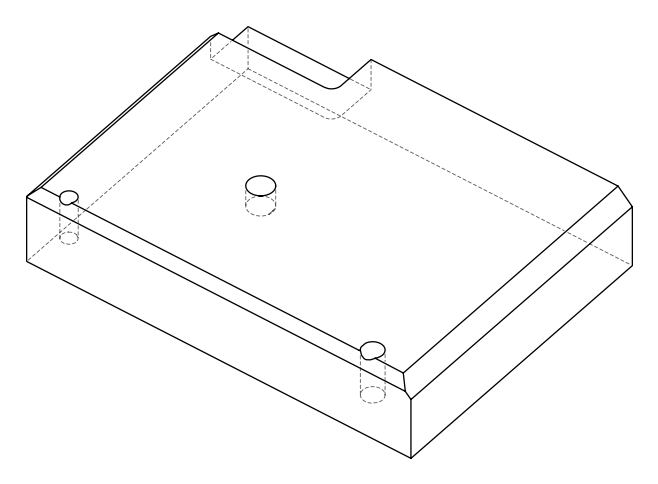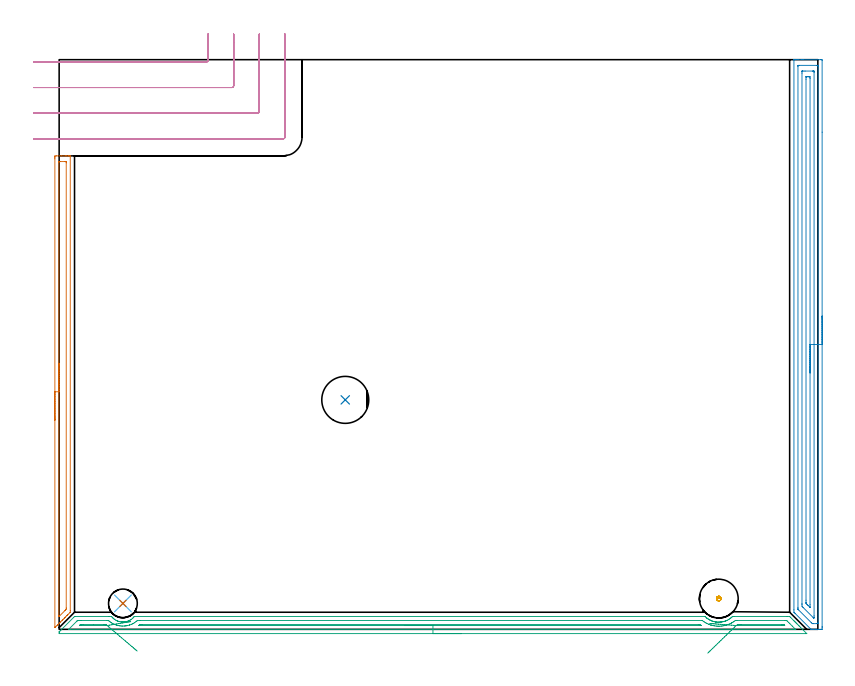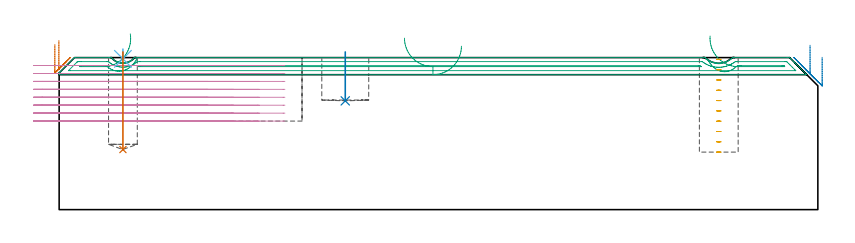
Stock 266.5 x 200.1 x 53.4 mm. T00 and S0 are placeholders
(PLAN: 8 operations, 4 tool changes, 23.4 min)
(1 AREA_MILL | FG_CHAMFER_SURFACE | UGT0205_001 | 2.81 min | 2474 mm3)
(2 AREA_MILL_1 | FG_CHAMFER_SURFACE_1 | UGT0205_001 | 6.56 min | 9805 mm3)
(3 AREA_MILL_2 | FG_CHAMFER_SURFACE_2 | UGT0205_001 | 6.46 min | 4602 mm3)
(4 MILL_CORNER_NOTCH_RECTANGULAR | CORNER_NOTCH_RECTANGULAR | NXT0201_011 | Follow Part, ap 3, ae 75% | 7.03 min | 64047 mm3)
(5 MILL_BLIND_HOLE_FROM_SOLID_MATERIAL | STEP1POCKET | NXT0201_011 | Spiral | 0.31 min | 4814 mm3)
(6 SPOT_DRILL | STEP1POCKET_1 | NXT0321_9005460120000 | 0.03 min | 0 mm3)
(7 DRILL_BLIND_HOLE_INTO_CENTER | STEP1POCKET_1 | NXT0301_072 | 0.14 min | 2473 mm3)
(8 INDEXABLE_INSERT_DRILL_BLIND_HOLE_FROM_SOLID | STEP1POCKET_2 | NXT0302_004 | 0.07 min | 3204 mm3)
(TOOL UGT0205_001 | Chamfer Mill 20 x 3 x 45 deg. | D20 FL50 Z2)
(TOOL NXT0201_011 | ENDMILL 12mm [2P460-1200-NA 1630] | D12 FL38 Z6)
(TOOL NXT0321_9005460120000 | NC Spot Drill, 142deg, 12mm, Carbide, Uncoated | D12 PA142 FL30 Z2)
(TOOL NXT0301_072 | Carbide Drill 10.1mm [860.1-1010-051A1-MM 2214] | D10.1 PA140 FL71 Z2)
(TOOL NXT0302_004 | Index. Insert Drill 16.5mm [880-D1650L20-05] | D16.5 PA176 FL83 Z2)
(OP 1 AREA_MILL)
G17 G21 G94 G90
T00 M6
G54
G17 G0 G90 X-1.5 Y73.45 S1061 M3
G43 Z63.4 H0
Z58.
G94 G1 Y73.488 Z57.128 F250.
Y73.602 Z56.264
Y73.791 Z55.412
Y74.053 Z54.58
Y74.387 Z53.774
Y74.79 Z53.
Y75.258 Z52.264
Y75.79 Z51.572
Y76.379 Z50.929
Y77.022 Z50.34
Y77.714 Z49.808
Y78.45 Z49.34
Y79.224 Z48.937
Y80.03 Z48.603
Y80.862 Z48.341
Y81.713 Z48.152
Y82.578 Z48.038
Y83.45 Z48.
Y165.277
X-1.499 Y165.676 Z48.001
X-1.495 Y166.166 Z48.003
X-1.491 Y166.291 Z48.005
X-1.01 Y166.3 Z48.486
X0.758 Z50.252
X2.176 Z51.672
X2.526 Z52.021
X3.226 Z52.726
X3.513 Z53.012
X3.882 Y166.293 Z53.373
X3.897 Y166.291 Z53.388
X3.9 Y166.123 Z53.4
Y6.58
X3.906 Y6.013 Z53.391
X3.855 Y5.955 Z53.355
X3.057 Y5.157 Z52.556
X2.821 Y4.919 Z52.318
X2.7 Y4.799 Z52.197
X2.191 Y4.291 Z51.691
X1.937 Y4.035 Z51.433
X1.806 Y3.905 Z51.304
X1.326 Y3.426 Z50.826
X1.053 Y3.151 Z50.548
X0.468 Y2.568 Z49.968
X0.168 Y2.266 Z49.664
X-0.421 Y1.679 Z49.079
X-0.716 Y1.382 Z48.779
X-1.251 Y0.848 Z48.248
X-1.323 Y0.777 Z48.176
X-1.453 Y0.653 Z48.046
X-1.495 Y0.617 Z48.004
X-1.499 Y0.753 Z48.001
X-1.5 Y0.777 Z48.
Y83.45
X-0.086 Z49.414
Y164.102
X-0.085 Y164.208 Z49.415
X-0.082 Y164.261 Z49.418
X-0.08 Y164.28 Z49.42
X-0.055 Y164.29 Z49.445
X0.352 Y164.299 Z49.852
X2.12 Z51.62
X2.364 Y164.292 Z51.864
X2.479 Y164.286 Z51.979
X2.485 Y163.93 Z51.985
X2.486 Y163.889 Z51.986
X2.485 Y7.48 Z51.985
X2.479 Y7.059 Z51.979
X2.277 Y6.839 Z51.777
X2.036 Y6.586 Z51.536
X0.16 Y4.71 Z49.66
X0.059 Y4.611 Z49.559
X-0.041 Y4.519 Z49.459
X-0.079 Y4.488 Z49.421
X-0.085 Y4.757 Z49.415
X-0.086 Y4.799 Z49.414
Y83.45
Y84.322 Z49.452
Y85.186 Z49.566
Y86.038 Z49.755
Y86.87 Z50.017
Y87.676 Z50.351
Y88.45 Z50.754
Y89.186 Z51.223
Y89.878 Z51.754
Y90.521 Z52.343
Y91.11 Z52.986
Y91.641 Z53.678
Y92.11 Z54.414
Y92.513 Z55.188
Y92.847 Z55.994
Y93.109 Z56.826
Y93.298 Z57.678
Y93.412 Z58.543
Y93.45 Z59.414
G0 Z63.4
M5
M2
(OP 2 AREA_MILL_1)
G17 G21 G94 G90
T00 M6
G54
G17 G0 G90 X268. Y110.05 S1061 M3
G43 Z63.4 H0
Z53.5
G94 G1 Y110.012 Z52.628 F250.
Y109.898 Z51.763
Y109.709 Z50.912
Y109.447 Z50.08
Y109.113 Z49.274
Y108.71 Z48.5
Y108.242 Z47.764
Y107.71 Z47.072
Y107.121 Z46.429
Y106.478 Z45.84
Y105.786 Z45.308
Y105.05 Z44.84
Y104.276 Z44.437
Y103.47 Z44.103
Y102.638 Z43.841
Y101.786 Z43.652
Y100.922 Z43.538
Y100.05 Z43.5
Y0.968
X267.999 Y0.598 Z43.501
X267.993 Y0.083 Z43.502
X267.99 Y0.008 Z43.505
X267.481 Y0. Z44.013
X266.898 Z44.599
X266.595 Z44.901
X266.011 Z45.485
X265.709 Z45.786
X265.103 Z46.396
X264.542 Z46.957
X264.239 Z47.255
X264.188 Y0.001 Z47.305
X264.099 Y0.01 Z47.394
X263.948 Y0.152 Z47.552
X258.458 Y5.642 Z53.042
X258.152 Y5.95 Z53.347
X258.107 Y5.999 Z53.392
X258.1 Y6.842 Z53.4
Y199.948
X258.103 Y200.091 Z53.388
X258.126 Y200.1 Z53.365
X258.454 Z53.045
X258.899 Z52.6
X259.505 Z51.99
X260.694 Z50.803
X261.278 Z50.216
X267.481 Z44.016
X267.776 Y200.097 Z43.722
X267.992 Y200.09 Z43.505
X267.999 Y199.872 Z43.499
X268. Y174.639 Z43.5
Y100.05
X266.586 Z44.914
Y2.382
X266.582 Y2.162 Z44.918
X266.579 Y2.053 Z44.921
X266.571 Y2.01 Z44.929
X266.468 Y2.007 Z45.032
X266.088 Y2.001 Z45.412
X264.823 Z46.677
X264.696 Y2.004 Z46.804
X264.595 Y2.01 Z46.905
X264.54 Y2.022 Z46.96
X264.499 Y2.06 Z47.001
X264.168 Y2.382 Z47.332
X259.708 Y6.842 Z51.792
X259.61 Y6.942 Z51.89
X259.551 Y7.005 Z51.949
X259.521 Y7.04 Z51.979
X259.52 Y7.064 Z51.98
X259.516 Y7.283 Z51.984
X259.514 Y7.725 Z51.986
Y197.718
X259.518 Y197.938 Z51.982
X259.521 Y198.047 Z51.979
X259.529 Y198.09 Z51.971
X259.632 Y198.093 Z51.868
X260.012 Y198.099 Z51.488
X266.216 Y198.1 Z45.284
X266.453 Y198.097 Z45.047
X266.545 Y198.093 Z44.955
X266.579 Y198.089 Z44.921
X266.581 Y198.045 Z44.919
X266.584 Y197.939 Z44.916
X266.586 Y197.727 Z44.914
Y100.05
X265.172 Z46.328
X265.171 Y4.707 Z46.329
X265.169 Y4.166 Z46.331
X265.167 Y4.06 Z46.333
X265.165 Y4.015 Z46.335
X265.133 Y4.009 Z46.367
X265.1 Y4.007 Z46.4
X265.034 Y4.01 Z46.466
X264.992 Y4.019 Z46.508
X264.823 Y4.177 Z46.677
X261.266 Y7.734 Z50.234
X260.936 Y8.078 Z50.565
X260.931 Y8.626 Z50.569
X260.929 Y8.976 Z50.571
X260.928 Y195.393 Z50.572
X260.929 Y195.934 Z50.571
X260.93 Y196.022 Z50.57
X260.933 Y196.065 Z50.567
X260.935 Y196.081 Z50.565
X260.949 Y196.09 Z50.551
X261.115 Y196.098 Z50.385
X261.278 Y196.099 Z50.222
X261.999 Y196.1 Z49.501
X264.658 Z46.842
X264.823 Y196.099 Z46.677
X264.988 Y196.096 Z46.512
X265.097 Y196.09 Z46.403
X265.165 Y196.084 Z46.335
X265.167 Y196.05 Z46.333
X265.169 Y195.934 Z46.331
X265.171 Y195.583 Z46.329
X265.172 Y100.05 Z46.328
X263.757 Z47.743
Y8.626
X263.754 Y7.917 Z47.746
X263.75 Y7.734 Z47.75
X263.748 Y7.709 Z47.752
X263.744 Y7.712 Z47.756
X263.717 Y7.734 Z47.783
X263.05 Y8.399 Z48.45
X262.823 Y8.626 Z48.677
X262.595 Y8.86 Z48.905
X262.442 Y9.019 Z49.058
X262.349 Y9.12 Z49.151
X262.348 Y9.16 Z49.152
X262.344 Y9.336 Z49.156
X262.343 Y9.518 Z49.157
Y10.23
Y193.258
X262.346 Y193.967 Z49.154
X262.349 Y194.07 Z49.151
X262.351 Y194.09 Z49.149
X262.371 Y194.093 Z49.129
X262.423 Y194.096 Z49.077
X262.632 Y194.099 Z48.868
X263.05 Y194.1 Z48.45
X263.1 Z48.4
X263.485 Y194.094 Z48.015
X263.677 Y194.09 Z47.823
X263.751 Y194.076 Z47.749
X263.752 Y194.015 Z47.748
X263.757 Y193.439 Z47.743
Y100.05
Y99.178 Z47.781
Y98.314 Z47.895
Y97.462 Z48.083
Y96.63 Z48.346
Y95.824 Z48.68
Y95.05 Z49.082
Y94.314 Z49.551
Y93.622 Z50.082
Y92.979 Z50.672
Y92.39 Z51.315
Y91.858 Z52.007
Y91.39 Z52.743
Y90.987 Z53.516
Y90.653 Z54.322
Y90.391 Z55.154
Y90.202 Z56.006
Y90.088 Z56.871
Y90.05 Z57.743
G0 Z63.4
M5
M2
(OP 3 AREA_MILL_2)
G17 G21 G94 G90
T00 M6
G54
G17 G0 G90 X141.3 Y-1.5 S1061 M3
G43 Z63.4 H0
Z57.4
G94 G1 X141.262 Z56.528 F250.
X141.148 Z55.664
X140.959 Z54.812
X140.697 Z53.98
X140.363 Z53.174
X139.96 Z52.4
X139.491 Z51.664
X138.96 Z50.972
X138.371 Z50.329
X137.728 Z49.74
X137.036 Z49.209
X136.3 Z48.74
X135.526 Z48.337
X134.72 Z48.003
X133.888 Z47.741
X133.036 Z47.552
X132.172 Z47.438
X131.3 Z47.4
X0.155
X0.069 Y-1.496 Z47.404
X0. Y-1.493 Z47.407
X0.001 Y-0.908 Z47.991
X0.002 Y-0.902 Z47.997
X0.006 Y-0.893 Z48.006
X0.209 Y-0.689 Z48.207
X0.601 Y-0.299 Z48.601
X5.062 Y4.163 Z53.061
X5.338 Y4.436 Z53.333
X5.405 Y4.496 Z53.389
X5.508 Y4.5 Z53.4
X17.552
X18.413 Y4.493 Z53.393
X18.444 Y4.461 Z53.361
X18.618 Y4.261 Z53.158
X18.751 Y4.127 Z53.022
X18.89 Y3.987 Z52.885
X19.006 Y3.871 Z52.769
X19.252 Y3.662 Z52.559
X19.512 Y3.466 Z52.364
X19.91 Y3.22 Z52.118
X20.322 Y3.001 Z51.899
X20.406 Y2.965 Z51.864
X20.491 Y2.934 Z51.833
X20.674 Y2.87 Z51.764
X20.849 Y2.805 Z51.702
X21.3 Y2.682 Z51.582
X21.746 Y2.603 Z51.5
X21.808 Y2.599 Z51.493
X22.013 Y2.583 Z51.474
X22.092 Y2.575 Z51.468
X22.195 Y2.568 Z51.458
X22.355 Y2.569 Z51.453
X22.548 Y2.566 Z51.463
X22.642
X22.905 Y2.592 Z51.487
X22.94 Y2.594 Z51.491
X23.042 Y2.603 Z51.502
X23.089 Y2.608 Z51.506
X23.199 Y2.63 Z51.525
X23.351 Y2.66 Z51.551
X23.538 Y2.694 Z51.588
X23.568 Y2.701 Z51.596
X23.797 Y2.764 Z51.657
X23.983 Y2.813 Z51.709
X24.058 Y2.839 Z51.736
X24.233 Y2.901 Z51.797
X24.476 Y3.001 Z51.899
X24.878 Y3.21 Z52.109
X25.135 Y3.375 Z52.274
X25.337 Y3.505 Z52.404
X25.772 Y3.844 Z52.744
X25.801 Y3.87 Z52.77
X25.994 Y4.06 Z52.959
X26.169 Y4.246 Z53.146
X26.181 Y4.258 Z53.158
X26.351 Y4.455 Z53.351
X26.393 Y4.496 Z53.39
X26.473 Y4.5 Z53.4
X226.759
X226.878 Y4.496 Z53.389
X226.966 Y4.422 Z53.319
X227.295 Y4.13 Z53.026
X227.433 Y4.016 Z52.916
X227.503 Y3.959 Z52.859
X227.612 Y3.871 Z52.769
X227.885 Y3.677 Z52.574
X228.088 Y3.553 Z52.452
X228.097 Y3.547 Z52.447
X228.328 Y3.408 Z52.307
X228.543 Y3.294 Z52.19
X228.622 Y3.252 Z52.149
X228.744 Y3.186 Z52.085
X228.779 Y3.167 Z52.066
X229.157 Y2.996 Z51.896
X229.257 Y2.96 Z51.858
X229.408 Y2.905 Z51.801
X229.674 Y2.818 Z51.713
X229.882 Y2.763 Z51.656
X230.119 Y2.698 Z51.593
X230.328 Y2.657 Z51.548
X230.504 Y2.618 Z51.515
X230.568 Y2.604 Z51.502
X230.635 Y2.595 Z51.493
X230.672 Y2.59 Z51.488
X230.774 Y2.578 Z51.472
X231.014 Y2.544 Z51.441
X231.135 Y2.536 Z51.433
X231.443 Y2.518 Z51.407
X231.462 Y2.517 Z51.406
X231.682 Y2.515 Z51.405
X231.742 Y2.517 Z51.404
X231.91 Y2.516 Z51.406
X231.961 Y2.518 Z51.411
X232.03 Y2.522 Z51.416
X232.275 Y2.538 Z51.43
X232.347 Y2.541 Z51.438
X232.357 Y2.542
X232.558 Y2.57 Z51.462
X232.795 Y2.599 Z51.495
X232.805 Y2.601 Z51.496
X233.251 Y2.688 Z51.587
X233.7 Y2.813 Z51.709
X233.896 Y2.879 Z51.772
X234.089 Y2.94 Z51.839
X234.145 Y2.958 Z51.858
X234.255 Y3.001 Z51.899
X234.342 Y3.042 Z51.938
X234.651 Y3.184 Z52.082
X235.039 Y3.385 Z52.284
X235.42 Y3.618 Z52.518
X235.789 Y3.871 Z52.769
X235.829 Y3.902 Z52.801
X235.934 Y3.984 Z52.883
X236.331 Y4.326 Z53.226
X236.502 Y4.486 Z53.386
X236.52 Y4.493 Z53.393
X237.019 Y4.5 Z53.4
X255.754
X256.601 Y4.493 Z53.393
X256.646 Y4.451 Z53.351
X256.974 Y4.127 Z53.024
X258.15 Y2.952 Z51.849
X258.288 Y2.814 Z51.709
X258.43 Y2.671 Z51.569
X258.58 Y2.521 Z51.419
X258.726 Y2.376 Z51.271
X258.876 Y2.225 Z51.123
X259.01 Y2.091 Z50.989
X259.164 Y1.938 Z50.833
X259.662 Y1.438 Z50.338
X259.917 Y1.184 Z50.082
X260.04 Y1.062 Z49.958
X260.375 Y0.725 Z49.625
X262.568 Y-1.467 Z47.431
X262.594 Y-1.494 Z47.404
Y-1.497 Z47.401
Y-1.499 Z47.399
X262.252 Y-1.5 Z47.4
X131.3
Y-0.086 Z48.814
X4. Y-0.085 Z48.815
X3.314 Y-0.08 Z48.82
X3.278 Y-0.079 Z48.821
X3.277 Y-0.076 Z48.824
X3.278 Y-0.073 Z48.827
X6.281 Y2.93 Z51.83
X6.364 Y3.01 Z51.91
X6.417 Y3.057 Z51.957
X6.444 Y3.079 Z51.979
X6.485 Y3.08 Z51.98
X6.846 Y3.084 Z51.984
X7.015 Y3.085 Z51.985
X7.738 Y3.086 Z51.986
X16.829 Y3.085 Z51.985
X17.19 Y3.083 Z51.983
X17.28 Y3.081 Z51.981
X17.321 Y3.079 Z51.979
X17.374 Y3.04 Z51.94
X17.552 Y2.898 Z51.798
X17.846 Y2.663 Z51.563
X18.249 Y2.376 Z51.276
X18.444 Y2.253 Z51.153
X18.764 Y2.062 Z50.962
X19.163 Y1.856 Z50.756
X19.336 Y1.777 Z50.677
X19.453 Y1.729 Z50.629
X20.086 Y1.5 Z50.4
X20.228 Y1.459 Z50.359
X20.286 Y1.443 Z50.343
X20.769 Y1.326 Z50.226
X21.12 Y1.262 Z50.162
X21.412 Y1.214 Z50.114
X22.013 Y1.161 Z50.061
X22.366 Y1.153 Z50.053
X22.905 Y1.17 Z50.07
X23.212 Y1.199 Z50.099
X23.491 Y1.229 Z50.129
X23.797 Y1.283 Z50.183
X23.982 Y1.318 Z50.218
X24.689 Y1.488 Z50.388
X24.699 Y1.49 Z50.39
X24.731 Y1.5 Z50.4
X25.347 Y1.73 Z50.63
X25.581 Y1.83 Z50.73
X25.946 Y2.018 Z50.918
X26.15 Y2.128 Z51.028
X26.473 Y2.325 Z51.225
X26.505 Y2.345 Z51.245
X26.549 Y2.376 Z51.276
X27.016 Y2.719 Z51.619
X27.365 Y2.992 Z51.892
X27.461 Y3.068 Z51.968
X27.541 Y3.079 Z51.979
X28.258 Y3.085 Z51.985
X28.427
X225.59 Y3.086 Z51.986
X225.771 Y3.085 Z51.985
X225.861 Y3.083 Z51.983
X225.904 Y3.079 Z51.979
X225.926 Y3.075 Z51.975
X225.966 Y3.047 Z51.947
X226.313 Y2.798 Z51.698
X226.566 Y2.622 Z51.522
X226.969 Y2.376 Z51.276
X227.205 Y2.241 Z51.141
X227.512 Y2.075 Z50.975
X228.097 Y1.804 Z50.704
X228.226 Y1.752 Z50.652
X228.943 Y1.5 Z50.4
X228.99 Y1.487 Z50.387
X229.008 Y1.482 Z50.382
X229.516 Y1.355 Z50.255
X229.882 Y1.279 Z50.179
X230.161 Y1.225 Z50.125
X230.774 Y1.146 Z50.046
X231.163 Y1.118 Z50.018
X231.666 Y1.103 Z50.003
X232.065 Y1.108 Z50.008
X232.558 Y1.14 Z50.04
X232.886 Y1.178 Z50.078
X233.45 Y1.265 Z50.165
X233.649 Y1.305 Z50.205
X233.961 Y1.373 Z50.273
X234.342 Y1.471 Z50.371
X234.366 Y1.477 Z50.377
X234.445 Y1.5 Z50.4
X235.117 Y1.73 Z50.63
X235.235 Y1.775 Z50.675
X235.653 Y1.965 Z50.865
X236.127 Y2.2 Z51.1
X236.242 Y2.263 Z51.163
X236.438 Y2.376 Z51.276
X236.792 Y2.599 Z51.499
X237.019 Y2.751 Z51.651
X237.471 Y3.068 Z51.968
X237.55 Y3.079 Z51.979
X237.911 Y3.083 Z51.983
X238.081 Y3.085 Z51.985
X254.862
X255.033 Y3.084 Z51.984
X255.392 Y3.079 Z51.979
X255.571 Y3.068 Z51.968
X255.754 Y2.892 Z51.792
X256.274 Y2.376 Z51.276
X256.646 Y2.004 Z50.904
X257.538 Y1.112 Z50.012
X258.43 Y0.22 Z49.12
X258.667 Y-0.019 Z48.881
X258.718 Y-0.074 Z48.826
X258.723 Y-0.082 Z48.818
Y-0.083 Z48.817
X258.698 Y-0.084 Z48.816
X258.644 Y-0.085 Z48.815
X131.3 Y-0.086 Z48.814
Y1.328 Z50.228
X28.083 Y1.329 Z50.229
X27.966 Y1.33 Z50.23
X27.925 Y1.332 Z50.232
X27.92 Y1.333 Z50.233
X27.953 Y1.36 Z50.26
X28.044 Y1.43 Z50.33
X28.258 Y1.583 Z50.483
X28.356 Y1.645 Z50.545
X28.395 Y1.665 Z50.565
X28.437 Y1.667 Z50.567
X28.616 Y1.67 Z50.57
X28.975 Y1.671 Z50.571
X29.15 Y1.672 Z50.572
X224.529 Y1.671 Z50.571
X224.703 Y1.669 Z50.569
X225.049 Y1.664 Z50.564
X225.328 Y1.5 Z50.4
X225.421 Y1.444 Z50.344
X225.571 Y1.353 Z50.253
X225.587 Y1.341 Z50.241
X225.593 Y1.333 Z50.233
X225.592 Y1.332 Z50.232
X225.489 Y1.33 Z50.23
X225.421 Y1.329 Z50.229
X131.3 Y1.328 Z50.228
X130.428 Z50.267
X129.563 Z50.38
X128.712 Z50.569
X127.88 Z50.832
X127.074 Z51.165
X126.3 Z51.568
X125.564 Z52.037
X124.872 Z52.568
X124.229 Z53.157
X123.64 Z53.801
X123.108 Z54.493
X122.64 Z55.228
X122.237 Z56.002
X121.903 Z56.808
X121.641 Z57.64
X121.452 Z58.492
X121.338 Z59.357
X121.3 Z60.228
G0 Z63.4
X227.833 Y-8.358
Z52.728
G1 X228.213 Y-7.989 Z52.034
X228.635 Y-7.58 Z51.389
X229.095 Y-7.133 Z50.798
X229.591 Y-6.652 Z50.265
X230.118 Y-6.141 Z49.795
X230.673 Y-5.603 Z49.39
X231.251 Y-5.042 Z49.054
X231.848 Y-4.463 Z48.789
X232.459 Y-3.871 Z48.598
X233.079 Y-3.269 Z48.482
X233.705 Y-2.662 Z48.442
X234.33 Y-2.055 Z48.477
X234.951 Y-1.453 Z48.589
X235.563 Y-0.859 Z48.776
X236.161 Y-0.279 Z49.036
X236.74 Y0.282 Z49.367
X237.296 Y0.822 Z49.768
X237.825 Y1.335 Z50.235
X237.843 Y1.352 Z50.252
X237.866 Y1.371 Z50.271
X237.911 Y1.402 Z50.302
X238.316 Y1.654 Z50.554
X238.629 Y1.664 Z50.564
X238.803 Y1.667 Z50.567
X239.521 Y1.671 Z50.571
X239.695
X253.97
X254.144 Y1.67 Z50.57
X254.493 Y1.664 Z50.564
X254.527 Y1.662 Z50.562
X254.539 Y1.655 Z50.555
X254.564 Y1.634 Z50.534
X254.61 Y1.59 Z50.49
X254.7 Y1.5 Z50.4
X254.862 Y1.336 Z50.236
Y1.331 Z50.231
X254.144 Y1.329 Z50.229
X253.97
X237.955
X237.911 Y1.33 Z50.23
X237.857 Y1.333 Z50.233
X237.825 Y1.335 Z50.235
X236.962 Y1.402 Z50.34
X236.11 Y1.467 Z50.52
X235.278 Y1.532 Z50.773
X234.471 Y1.594 Z51.099
X233.696 Y1.654 Z51.494
X232.957 Y1.711 Z51.955
X232.262 Y1.765 Z52.478
X231.614 Y1.815 Z53.061
X231.02 Y1.86 Z53.698
X230.483 Y1.902 Z54.385
X230.008 Y1.939 Z55.115
X229.599 Y1.97 Z55.885
X229.257 Y1.997 Z56.687
X228.987 Y2.017 Z57.517
X228.79 Y2.033 Z58.366
X228.668 Y2.042 Z59.23
X228.621 Y2.046 Z60.101
X228.649 Y2.044 Z60.973
G0 Z63.4
X24.986 Y2.695
Z61.731
G1 X25.089 Y2.713 Z60.865
X25.117 Y2.717 Z59.993
X25.071 Y2.71 Z59.122
X24.95 Y2.689 Z58.259
X24.755 Y2.656 Z57.409
X24.487 Y2.612 Z56.58
X24.15 Y2.555 Z55.777
X23.744 Y2.487 Z55.008
X23.274 Y2.408 Z54.277
X22.744 Y2.319 Z53.59
X22.156 Y2.22 Z52.953
X21.515 Y2.113 Z52.371
X20.827 Y1.997 Z51.847
X20.097 Y1.875 Z51.386
X19.33 Y1.746 Z50.991
X18.531 Y1.612 Z50.666
X17.708 Y1.474 Z50.412
X16.866 Y1.333 Z50.233
X16.86 Y1.332 Z50.232
X16.833 Y1.33 Z50.23
X16.752 Y1.329 Z50.229
X16.66
X7.738
X7.564 Y1.331 Z50.231
X7.215 Y1.336 Z50.236
X7.149 Y1.34 Z50.24
X7.175 Y1.369 Z50.269
X7.23 Y1.427 Z50.327
X7.301 Y1.5 Z50.4
X7.45 Y1.641 Z50.541
X7.472 Y1.661 Z50.561
X7.507 Y1.665 Z50.565
X7.566 Y1.669 Z50.569
X7.738 Y1.67 Z50.57
X8.456 Y1.671 Z50.571
X12.024
X15.593
X15.768
X15.942 Y1.67 Z50.57
X16.291 Y1.666 Z50.566
X16.388 Y1.665 Z50.565
X16.428 Y1.645 Z50.545
X16.498 Y1.6 Z50.5
X16.646 Y1.5 Z50.4
X16.785 Y1.399 Z50.299
X16.826 Y1.367 Z50.267
X16.866 Y1.333 Z50.233
X17.439 Y0.845 Z49.791
X18.04 Y0.335 Z49.416
X18.663 Y-0.194 Z49.112
X19.304 Y-0.739 Z48.88
X19.957 Y-1.294 Z48.722
X20.619 Y-1.857 Z48.639
X21.284 Y-2.422 Z48.633
X21.947 Y-2.985 Z48.703
X22.602 Y-3.542 Z48.848
X23.245 Y-4.089 Z49.067
X23.872 Y-4.621 Z49.359
X24.476 Y-5.135 Z49.722
X25.055 Y-5.626 Z50.153
X25.602 Y-6.091 Z50.648
X26.114 Y-6.527 Z51.204
X26.588 Y-6.929 Z51.816
X27.019 Y-7.295 Z52.48
X27.404 Y-7.623 Z53.191
G0 Z63.4
M5
M2
(OP 4 MILL_CORNER_NOTCH_RECTANGULAR)
G17 G21 G94 G90
T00 M6
G54
G17 G0 G90 X-9. Y199.3 S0 M3
G43 Z63.4 H1
Z50.612
G94 G1 X-6. F250.
X51.703 F500.
G3 X52.3 Y199.897 R0.6
G1 Y206.1
Y209.1 F250.
G0 Z63.4
X-9. Y190.3
Z50.612
G1 X-6.
X60.703 F500.
G3 X61.3 Y190.897 R0.6
G1 Y206.1
Y209.1 F250.
G0 Z63.4
X-9. Y181.3
Z50.612
G1 X-6.
X69.703 F500.
G3 X70.3 Y181.897 R0.6
G1 Y206.1
Y209.1 F250.
G0 Z63.4
X-9. Y172.3
Z50.612
G1 X-6.
X78.7 F500.
G3 X79.3 Y172.9 R0.6
G1 Y206.1
Y209.1 F250.
G0 Z63.4
X-9. Y199.3
Z47.825
G1 X-6.
X51.703 F500.
G3 X52.3 Y199.897 R0.6
G1 Y206.1
Y209.1 F250.
G0 Z63.4
X-9. Y190.3
Z47.825
G1 X-6.
X60.703 F500.
G3 X61.3 Y190.897 R0.6
G1 Y206.1
Y209.1 F250.
G0 Z63.4
X-9. Y181.3
Z47.825
G1 X-6.
X69.703 F500.
G3 X70.3 Y181.897 R0.6
G1 Y206.1
Y209.1 F250.
G0 Z63.4
X-9. Y172.3
Z47.825
G1 X-6.
X78.7 F500.
G3 X79.3 Y172.9 R0.6
G1 Y206.1
Y209.1 F250.
G0 Z63.4
X-9. Y199.3
Z45.037
G1 X-6.
X51.703 F500.
G3 X52.3 Y199.897 R0.6
G1 Y206.1
Y209.1 F250.
G0 Z63.4
X-9. Y190.3
Z45.037
G1 X-6.
X60.703 F500.
G3 X61.3 Y190.897 R0.6
G1 Y206.1
Y209.1 F250.
G0 Z63.4
X-9. Y181.3
Z45.037
G1 X-6.
X69.703 F500.
G3 X70.3 Y181.897 R0.6
G1 Y206.1
Y209.1 F250.
G0 Z63.4
X-9. Y172.3
Z45.037
G1 X-6.
X78.7 F500.
G3 X79.3 Y172.9 R0.6
G1 Y206.1
Y209.1 F250.
G0 Z63.4
X-9. Y199.3
Z42.25
G1 X-6.
X51.703 F500.
G3 X52.3 Y199.897 R0.6
G1 Y206.1
Y209.1 F250.
G0 Z63.4
X-9. Y190.3
Z42.25
G1 X-6.
X60.703 F500.
G3 X61.3 Y190.897 R0.6
G1 Y206.1
Y209.1 F250.
G0 Z63.4
X-9. Y181.3
Z42.25
G1 X-6.
X69.703 F500.
G3 X70.3 Y181.897 R0.6
G1 Y206.1
Y209.1 F250.
G0 Z63.4
X-9. Y172.3
Z42.25
G1 X-6.
X78.7 F500.
G3 X79.3 Y172.9 R0.6
G1 Y206.1
Y209.1 F250.
G0 Z63.4
X-9. Y199.3
Z39.462
G1 X-6.
X51.703 F500.
G3 X52.3 Y199.897 R0.6
G1 Y206.1
Y209.1 F250.
G0 Z63.4
X-9. Y190.3
Z39.462
G1 X-6.
X60.703 F500.
G3 X61.3 Y190.897 R0.6
G1 Y206.1
Y209.1 F250.
G0 Z63.4
X-9. Y181.3
Z39.462
G1 X-6.
X69.703 F500.
G3 X70.3 Y181.897 R0.6
G1 Y206.1
Y209.1 F250.
G0 Z63.4
X-9. Y172.3
Z39.462
G1 X-6.
X78.7 F500.
G3 X79.3 Y172.9 R0.6
G1 Y206.1
Y209.1 F250.
G0 Z63.4
X-9. Y199.3
Z36.675
G1 X-6.
X51.703 F500.
G3 X52.3 Y199.897 R0.6
G1 Y206.1
Y209.1 F250.
G0 Z63.4
X-9. Y190.3
Z36.675
G1 X-6.
X60.703 F500.
G3 X61.3 Y190.897 R0.6
G1 Y206.1
Y209.1 F250.
G0 Z63.4
X-9. Y181.3
Z36.675
G1 X-6.
X69.703 F500.
G3 X70.3 Y181.897 R0.6
G1 Y206.1
Y209.1 F250.
G0 Z63.4
X-9. Y172.3
Z36.675
G1 X-6.
X78.7 F500.
G3 X79.3 Y172.9 R0.6
G1 Y206.1
Y209.1 F250.
G0 Z63.4
X-9. Y199.3
Z33.887
G1 X-6.
X51.703 F500.
G3 X52.3 Y199.897 R0.6
G1 Y206.1
Y209.1 F250.
G0 Z63.4
X-9. Y190.3
Z33.887
G1 X-6.
X60.703 F500.
G3 X61.3 Y190.897 R0.6
G1 Y206.1
Y209.1 F250.
G0 Z63.4
X-9. Y181.3
Z33.887
G1 X-6.
X69.703 F500.
G3 X70.3 Y181.897 R0.6
G1 Y206.1
Y209.1 F250.
G0 Z63.4
X-9. Y172.3
Z33.887
G1 X-6.
X78.7 F500.
G3 X79.3 Y172.9 R0.6
G1 Y206.1
Y209.1 F250.
G0 Z63.4
X-9. Y199.3
Z31.1
G1 X-6.
X51.703 F500.
G3 X52.3 Y199.897 R0.6
G1 Y206.1
Y209.1 F250.
G0 Z63.4
X-9. Y190.3
Z31.1
G1 X-6.
X60.703 F500.
G3 X61.3 Y190.897 R0.6
G1 Y206.1
Y209.1 F250.
G0 Z63.4
X-9. Y181.3
Z31.1
G1 X-6.
X69.703 F500.
G3 X70.3 Y181.897 R0.6
G1 Y206.1
Y209.1 F250.
G0 Z63.4
X-9. Y172.3
Z31.1
G1 X-6.
X78.7 F500.
G3 X79.3 Y172.9 R0.6
G1 Y206.1
Y209.1 F250.
G0 Z63.4
M5
M2
(OP 5 MILL_BLIND_HOLE_FROM_SOLID_MATERIAL)
G17 G21 G94 G90
T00 M6
G54
G17 G0 G90 X231.7 Y10.8 S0 M3
G43 Z63.4 H1
Z52.78
G94 G3 X232.1 Y11.2 R0.4 F250.
X231.7 Y11.6 R0.4
X230.9 Y10.8 R0.8
X231.7 Y11.6 R-0.8
X231.3 Y11.2 R0.4
X231.7 Y10.8 R0.4
G0 Z49.16
G3 X232.1 Y11.2 R0.4
X231.7 Y11.6 R0.4
X230.9 Y10.8 R0.8
X231.7 Y11.6 R-0.8
X231.3 Y11.2 R0.4
X231.7 Y10.8 R0.4
G0 Z45.54
G3 X232.1 Y11.2 R0.4
X231.7 Y11.6 R0.4
X230.9 Y10.8 R0.8
X231.7 Y11.6 R-0.8
X231.3 Y11.2 R0.4
X231.7 Y10.8 R0.4
G0 Z41.92
G3 X232.1 Y11.2 R0.4
X231.7 Y11.6 R0.4
X230.9 Y10.8 R0.8
X231.7 Y11.6 R-0.8
X231.3 Y11.2 R0.4
X231.7 Y10.8 R0.4
G0 Z38.3
G3 X232.1 Y11.2 R0.4
X231.7 Y11.6 R0.4
X230.9 Y10.8 R0.8
X231.7 Y11.6 R-0.8
X231.3 Y11.2 R0.4
X231.7 Y10.8 R0.4
G0 Z34.68
G3 X232.1 Y11.2 R0.4
X231.7 Y11.6 R0.4
X230.9 Y10.8 R0.8
X231.7 Y11.6 R-0.8
X231.3 Y11.2 R0.4
X231.7 Y10.8 R0.4
G0 Z31.06
G3 X232.1 Y11.2 R0.4
X231.7 Y11.6 R0.4
X230.9 Y10.8 R0.8
X231.7 Y11.6 R-0.8
X231.3 Y11.2 R0.4
X231.7 Y10.8 R0.4
G0 Z27.44
G3 X232.1 Y11.2 R0.4
X231.7 Y11.6 R0.4
X230.9 Y10.8 R0.8
X231.7 Y11.6 R-0.8
X231.3 Y11.2 R0.4
X231.7 Y10.8 R0.4
G0 Z23.82
G3 X232.1 Y11.2 R0.4
X231.7 Y11.6 R0.4
X230.9 Y10.8 R0.8
X231.7 Y11.6 R-0.8
X231.3 Y11.2 R0.4
X231.7 Y10.8 R0.4
G0 Z20.2
G3 X232.1 Y11.2 R0.4
X231.7 Y11.6 R0.4
X230.9 Y10.8 R0.8
X231.7 Y11.6 R-0.8
X231.3 Y11.2 R0.4
X231.7 Y10.8 R0.4
G0 Z63.4
M5
M2
(OP 6 SPOT_DRILL)
G17 G21 G94 G90
T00 M6
G54
G17 G0 G90 X22.4 Y9.1 S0 M3
G43 Z63.4 H0
G94 G81 G98 Z52.965 F250. R56.4
G80
M5
M2
(OP 7 DRILL_BLIND_HOLE_INTO_CENTER)
G17 G21 G94 G90
T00 M6
G54
G17 G0 G90 X22.4 Y9.1 S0 M3
G43 Z63.4 H1
G94 G81 G98 Z21.1 F250. R55.4
G80
M5
M2
(OP 8 INDEXABLE_INSERT_DRILL_BLIND_HOLE_FROM_SOLID)
G17 G21 G94 G90
T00 M6
G54
G17 G0 G90 X100.5 Y80.6 S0 M3
G43 Z63.4 H1
G94 G81 G98 Z38.2 F250. R55.4
G80
M5
M2
